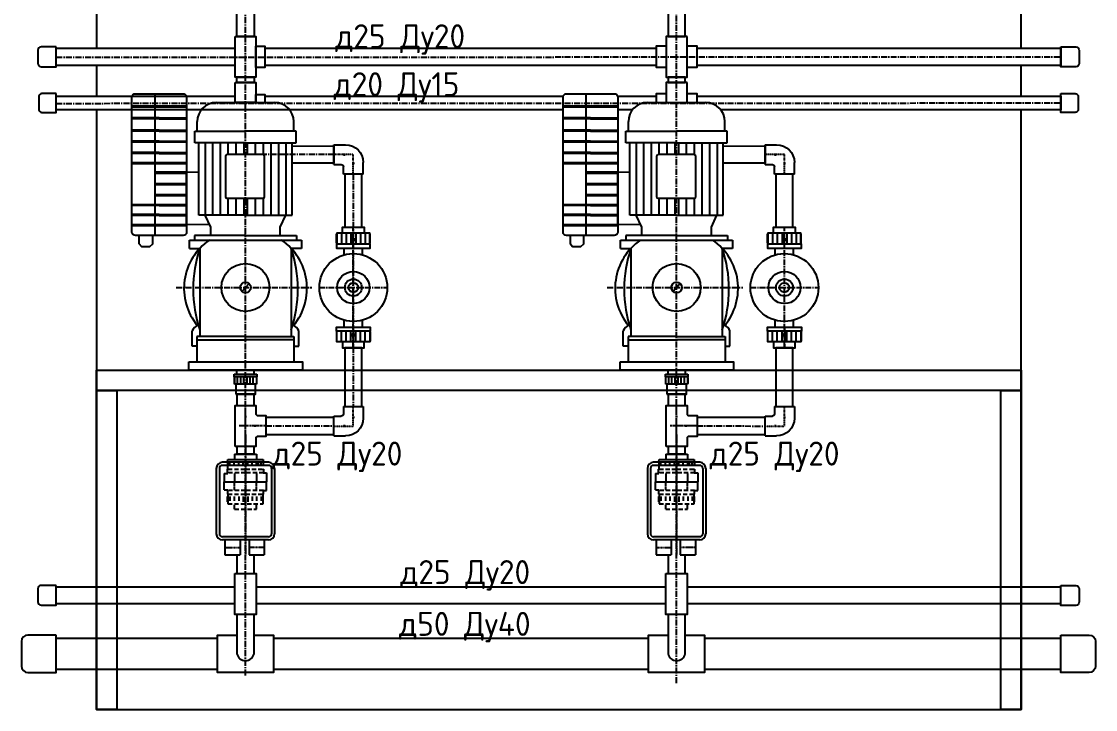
# Model space of a CAD drawing. Header units: millimetres. Extents: x -5247 to 64230, y -16204 to 29599.
# Drawn here: x 18480 to 20048, y 6504 to 7508 of the extents above; entities that cross this region are included whole.
import ezdxf

# ---------------------------------------------------------------- set-up
doc = ezdxf.new("R2010")
doc.units = ezdxf.units.MM
doc.linetypes.add('MITTE', pattern=[2, 1.25, -0.25, 0.25, -0.25])
doc.linetypes.add('VERDECKT', pattern=[0.375, 0.25, -0.125])
for name, color, linetype in [('KÖRPERKANTE', 7, 'Continuous'), ('Mitte', 6, 'MITTE'), ('VERDECKT', 140, 'VERDECKT'), ('насос', 7, 'Continuous'), ('система', 1, 'Continuous')]:
    doc.layers.add(name, color=color, linetype=linetype)
doc.styles.add('гостб', font='', dxfattribs={"height": 2.5})
doc.styles.get('гостб').set_extended_font_data('GOST type B')

# ---------------------------------------------------------------- blocks, each defined once
blk = doc.blocks.new('DRCKHA32')
at = {"color": 253, "linetype": 'MITTE', "ltscale": 10}
for p, q in [((0, -131.3), (0, 131.5)), ((-74, 0), (74, 0))]:
    blk.add_line(p, q, dxfattribs=at)
at = {"ltscale": 25}
for p, q in [((-36.6, 96.4), (-36.6, 116.9)), ((35.9, 94.7), (-35.9, 94.7)), ((-25.8, 116.9), (-25.8, 96.4)), ((-15.5, 116.9), (-15.5, 96.4)), ((-5.2, 116.9), (-5.2, 96.4)), ((5.2, 116.9), (5.2, 96.4)), ((15.5, 116.9), (15.5, 96.4)), ((25.8, 116.9), (25.8, 96.4)), ((36.6, 96.4), (36.6, 116.9)), ((-36.6, -96.4), (-36.6, -116.9)), ((35.9, -94.7), (-35.9, -94.7)), ((-25.8, -116.9), (-25.8, -96.4)), ((-15.5, -116.9), (-15.5, -96.4)), ((-5.2, -116.9), (-5.2, -96.4)), ((5.2, -116.9), (5.2, -96.4)), ((15.5, -116.9), (15.5, -96.4)), ((25.8, -116.9), (25.8, -96.4)), ((36.6, -96.4), (36.6, -116.9))]:
    blk.add_line(p, q, dxfattribs=at)
for p, q in [((-20, 71.2), (-20, 86.1)), ((20, 71.2), (20, 86.1)), ((-20, -85.9), (-20, -71.2)), ((20, -85.9), (20, -71.2))]:
    blk.add_line(p, q)
for points in [[(0, 86.1), (37, 86.1), (37, 94.7), (35.9, 94.7), (35.9, 118.6), (-35.9, 118.6), (-35.9, 94.7), (-37, 94.7), (-37, 86.1), (0, 86.1)], [(-23.7, 118.6), (-23.7, 131.5), (23.7, 131.5), (23.7, 118.6)], [(0, -86.1), (37, -86.1), (37, -94.7), (35.9, -94.7), (35.9, -118.6), (-35.9, -118.6), (-35.9, -94.7), (-37, -94.7), (-37, -86.1), (0, -86.1)], [(-23.7, -118.6), (-23.7, -131.5), (23.7, -131.5), (23.7, -118.6)]]:
    blk.add_lwpolyline(points, dxfattribs=at)
for radius in [74, 35, 18.5, 10.5]:
    blk.add_circle((0, 0), radius)
at = {"layer": 'Mitte', "color": 253, "ltscale": 25}
for p, q in [((0, 86.1), (0, 131.5)), ((3.4, 105.5), (-3.4, 105.5)), ((3.4, 102.5), (-3.4, 102.5)), ((0, -86.1), (0, -131.5)), ((3.4, -102.5), (-3.4, -102.5)), ((3.4, -105.5), (-3.4, -105.5))]:
    blk.add_line(p, q, dxfattribs=at)
blk = doc.blocks.new('t__dn40')
at = {"layer": 'KÖRPERKANTE', "ltscale": 25}
for p, q in [((-26, 2.9), (-26, -2.8)), ((26, 2.7), (26, -2.8)), ((3.1, -26), (-2.7, -26))]:
    blk.add_line(p, q, dxfattribs=at)
at = {"layer": 'KÖRPERKANTE', "ltscale": 25, "flags": 128}
blk.add_lwpolyline([(-57, 29.2), (57, 29.2), (57, -29.2), (32.3, -29.2), (29.2, -32.2), (29.2, -57), (-29.2, -57), (-29.2, -32.3), (-32.2, -29.2), (-57, -29.2), (-57, 29.2)], dxfattribs=at)
at = {"layer": 'Mitte', "color": 253, "ltscale": 5}
for p, q in [((-57, 0), (57, 0)), ((0, -57), (0, 17.7))]:
    blk.add_line(p, q, dxfattribs=at)
blk = doc.blocks.new('90_DN32')
for p, q in [((-45.6, 23.4), (-18.6, 23.4)), ((-45.6, -23.4), (-28.4, -23.4)), ((23.4, -45.6), (23.4, -18.6)), ((-23.4, -45.6), (-23.4, -28.4))]:
    blk.add_line(p, q)
at = {"ltscale": 25}
for p, q in [((-45.6, 23.4), (-45.6, -23.4)), ((-20.8, 2.5), (-20.8, -2.5)), ((-2.5, -20.8), (2.5, -20.8)), ((-23.4, -45.6), (23.4, -45.6))]:
    blk.add_line(p, q, dxfattribs=at)
for centre, radius in [((-18.6, -18.6), 42), ((-28.4, -28.4), 5)]:
    blk.add_arc(centre, radius, 0, 90)
at = {"layer": 'Mitte', "color": 253, "ltscale": 0.3}
for p, q in [((-45.6, 0), (0, 0)), ((0, 0), (0, -45.6))]:
    blk.add_line(p, q, dxfattribs=at)

msp = doc.modelspace()

# ---------------------------------------------------------------- linework, layer by layer
at = {"color": 5}
for p, q in [((19997.264, 7469.313), (19997.264, 7444.313)), ((19997.264, 7399.27), (19997.264, 7379.27)), ((18795.003, 6993.423), (18819.454, 6993.423)), ((19424.352, 6993.423), (19448.804, 6993.423))]:
    msp.add_line(p, q, dxfattribs=at)
for p, q in [((18675.262, 7196.033), (18675.262, 7402.968)), ((19304.612, 7196.033), (19304.612, 7402.968)), ((18641.46, 7385.742), (18721.308, 7385.087)), ((19270.809, 7385.742), (19350.658, 7385.087)), ((18641.46, 7383.85), (18721.308, 7383.195)), ((19270.809, 7383.85), (19350.658, 7383.195)), ((18641.46, 7368.482), (18721.308, 7367.828)), ((18641.46, 7366.59), (18721.308, 7365.936)), ((19270.809, 7368.482), (19350.658, 7367.828)), ((19270.809, 7366.59), (19350.658, 7365.936)), ((18641.46, 7350.497), (18721.308, 7349.843)), ((18641.46, 7348.605), (18721.308, 7347.951)), ((19270.809, 7350.497), (19350.658, 7349.843)), ((19270.809, 7348.605), (19350.658, 7347.951)), ((18641.46, 7334.51), (18721.308, 7333.856)), ((18641.46, 7332.619), (18721.308, 7331.964)), ((19270.809, 7334.51), (19350.658, 7333.856)), ((19270.809, 7332.619), (19350.658, 7331.964)), ((18641.46, 7317.858), (18721.308, 7317.204)), ((18641.46, 7315.967), (18721.308, 7315.312)), ((19270.809, 7317.858), (19350.658, 7317.204)), ((19270.809, 7315.967), (19350.658, 7315.312)), ((18641.46, 7303.167), (18721.308, 7302.513)), ((18641.46, 7301.276), (18721.308, 7300.621)), ((19270.809, 7303.167), (19350.658, 7302.513)), ((19270.809, 7301.276), (19350.658, 7300.621)), ((18675.262, 7289.056), (18721.308, 7288.679)), ((18675.262, 7287.165), (18721.308, 7286.787)), ((19304.612, 7289.056), (19350.658, 7288.679)), ((19304.612, 7287.165), (19350.658, 7286.787)), ((18675.262, 7272.2), (18721.308, 7271.823)), ((18675.262, 7270.309), (18721.308, 7269.931)), ((19304.612, 7272.2), (19350.658, 7271.823)), ((19304.612, 7270.309), (19350.658, 7269.931)), ((18675.262, 7256.001), (18721.308, 7255.623)), ((18675.262, 7254.109), (18721.308, 7253.732)), ((19304.612, 7256.001), (19350.658, 7255.623)), ((19304.612, 7254.109), (19350.658, 7253.732)), ((18641.46, 7241.92), (18721.308, 7241.265)), ((18641.46, 7240.028), (18721.308, 7239.373)), ((19270.809, 7241.92), (19350.658, 7241.265)), ((19270.809, 7240.028), (19350.658, 7239.373)), ((18641.46, 7227.396), (18721.308, 7226.741)), ((18641.46, 7225.504), (18721.308, 7224.849)), ((18641.46, 7212.508), (18721.308, 7211.853)), ((19270.809, 7227.396), (19350.658, 7226.741)), ((19270.809, 7225.504), (19350.658, 7224.849)), ((19270.809, 7212.508), (19350.658, 7211.853)), ((18641.46, 7210.616), (18721.308, 7209.961)), ((19270.809, 7210.616), (19350.658, 7209.961)), ((18725.52, 7177.195), (18725.52, 7189.181)), ((19354.87, 7177.195), (19354.87, 7189.181)), ((18736.429, 7048.551), (18736.429, 7011.332)), ((18878.027, 7048.551), (18878.027, 7011.332)), ((19365.779, 7048.551), (19365.779, 7011.332)), ((19507.377, 7048.551), (19507.377, 7011.332)), ((18777.269, 6730.081), (18799.44, 6730.081)), ((18812.489, 6730.081), (18834.66, 6730.081)), ((19406.618, 6730.081), (19428.789, 6730.081)), ((19441.839, 6730.081), (19464.01, 6730.081))]:
    msp.add_line(p, q)
at = {"color": 5, "ltscale": 25}
for p, q in [((18790.862, 6993.423), (18807.228, 6993.423)), ((18790.862, 6989.617), (18790.862, 6993.423)), ((18807.228, 6993.423), (18823.595, 6993.423)), ((18823.595, 6993.423), (18823.595, 6989.617)), ((19420.211, 6993.423), (19436.578, 6993.423)), ((19420.211, 6989.617), (19420.211, 6993.423)), ((19436.578, 6993.423), (19452.945, 6993.423)), ((19452.945, 6993.423), (19452.945, 6989.617)), ((18791.356, 6989.617), (18790.862, 6989.617)), ((18791.052, 6988.855), (18791.052, 6979.798)), ((18791.356, 6979.037), (18791.356, 6989.617)), ((18823.1, 6989.617), (18791.356, 6989.617)), ((18823.1, 6979.037), (18791.356, 6979.037)), ((18795.81, 6979.798), (18795.81, 6988.855)), ((18800.377, 6979.798), (18800.377, 6988.855)), ((18804.945, 6979.798), (18804.945, 6988.855)), ((18809.512, 6979.798), (18809.512, 6988.855)), ((18814.08, 6979.798), (18814.08, 6988.855)), ((18818.647, 6979.798), (18818.647, 6988.855)), ((18823.1, 6989.617), (18823.1, 6979.037)), ((18823.595, 6989.617), (18823.1, 6989.617)), ((18823.405, 6988.855), (18823.405, 6979.798)), ((19420.706, 6989.617), (19420.211, 6989.617)), ((19420.401, 6988.855), (19420.401, 6979.798)), ((19420.706, 6979.037), (19420.706, 6989.617)), ((19452.45, 6989.617), (19420.706, 6989.617)), ((19452.45, 6979.037), (19420.706, 6979.037)), ((19425.159, 6979.798), (19425.159, 6988.855)), ((19429.727, 6979.798), (19429.727, 6988.855)), ((19434.294, 6979.798), (19434.294, 6988.855)), ((19438.862, 6979.798), (19438.862, 6988.855)), ((19443.429, 6979.798), (19443.429, 6988.855)), ((19447.997, 6979.798), (19447.997, 6988.855)), ((19452.45, 6989.617), (19452.45, 6979.037)), ((19452.945, 6989.617), (19452.45, 6989.617)), ((19452.754, 6988.855), (19452.754, 6979.798))]:
    msp.add_line(p, q, dxfattribs=at)
at = {"color": 7, "linetype": 'MITTE'}
for p, q in [((18807.228, 6902.572), (18807.228, 6729.194)), ((19436.578, 6902.572), (19436.578, 6729.194)), ((18778.533, 6740.586), (18800.704, 6740.586)), ((18835.924, 6740.586), (18813.753, 6740.586)), ((19407.882, 6740.586), (19430.053, 6740.586)), ((19465.274, 6740.586), (19443.103, 6740.586))]:
    msp.add_line(p, q, dxfattribs=at)
at = {"color": 7}
for p, q in [((18781.186, 6865.944), (18781.621, 6869.207)), ((18820.654, 6876.663), (18793.803, 6876.663)), ((18832.836, 6869.207), (18832.836, 6860.393)), ((19410.535, 6865.944), (19410.97, 6869.207)), ((19450.004, 6876.663), (19423.152, 6876.663)), ((19462.186, 6869.207), (19462.186, 6860.393)), ((18769.094, 6856.023), (18769.094, 6760.54)), ((18840.928, 6860.457), (18773.528, 6860.457)), ((18781.186, 6865.944), (18781.186, 6860.393)), ((18833.271, 6865.944), (18833.271, 6860.393)), ((18849.797, 6856.023), (18849.797, 6760.54)), ((19398.444, 6856.023), (19398.444, 6760.54)), ((19470.278, 6860.457), (19402.878, 6860.457)), ((19410.535, 6865.944), (19410.535, 6860.393)), ((19462.621, 6865.944), (19462.621, 6860.393)), ((19479.146, 6856.023), (19479.146, 6760.54)), ((18840.928, 6756.106), (18773.528, 6756.106)), ((19470.278, 6756.106), (19402.878, 6756.106))]:
    msp.add_line(p, q, dxfattribs=at)
at = {"color": 7, "ltscale": 25}
for p, q in [((18781.621, 6869.207), (18832.836, 6869.207)), ((18791.345, 6876.663), (18823.112, 6876.663)), ((18791.345, 6876.663), (18791.345, 6869.207)), ((18823.112, 6876.663), (18823.112, 6869.207)), ((19410.97, 6869.207), (19462.186, 6869.207)), ((19420.694, 6876.663), (19452.461, 6876.663)), ((19420.694, 6876.663), (19420.694, 6869.207)), ((19452.461, 6876.663), (19452.461, 6869.207))]:
    msp.add_line(p, q, dxfattribs=at)
at = {"color": 253}
for p, q in [((18780.914, 6849.565), (18780.914, 6855.003)), ((18781.621, 6855.003), (18781.621, 6860.393)), ((18825.756, 6864.891), (18825.756, 6863.443)), ((18825.756, 6863.443), (18825.756, 6860.991)), ((18833.543, 6855.003), (18833.543, 6849.565)), ((19410.263, 6849.565), (19410.263, 6855.003)), ((19410.97, 6855.003), (19410.97, 6860.393)), ((19455.106, 6864.891), (19455.106, 6863.443)), ((19455.106, 6863.443), (19455.106, 6860.991)), ((19462.893, 6855.003), (19462.893, 6849.565)), ((18776.349, 6836.654), (18838.108, 6836.654)), ((18833.006, 6849.565), (18838.108, 6849.565)), ((19405.699, 6836.654), (19467.457, 6836.654)), ((19462.355, 6849.565), (19467.457, 6849.565)), ((18780.914, 6823.743), (18780.914, 6818.306)), ((18833.006, 6823.743), (18838.108, 6823.743)), ((18833.543, 6818.306), (18833.543, 6823.743)), ((19410.263, 6823.743), (19410.263, 6818.306)), ((19462.355, 6823.743), (19467.457, 6823.743)), ((19462.893, 6818.306), (19462.893, 6823.743)), ((18781.186, 6807.364), (18781.186, 6815.043)), ((18781.621, 6818.306), (18781.621, 6804.102)), ((18832.836, 6804.102), (18832.836, 6818.306)), ((18833.271, 6807.364), (18833.271, 6815.043)), ((19410.535, 6807.364), (19410.535, 6815.043)), ((19410.97, 6818.306), (19410.97, 6804.102)), ((19462.186, 6804.102), (19462.186, 6818.306)), ((19462.621, 6807.364), (19462.621, 6815.043))]:
    msp.add_line(p, q, dxfattribs=at)
for points in [[(19449.669, 8604.091), (18589.521, 8604.091), (18589.521, 7469.313)], [(19939.521, 7469.313), (19939.521, 8604.091)], [(18531.092, 7469.313), (18791.953, 7469.313)], [(18822.503, 7444.313), (18822.503, 7469.313)], [(18835.585, 7469.313), (19406.76, 7469.313)], [(19421.303, 7472.088), (19406.76, 7472.088), (19406.76, 7441.539), (19421.303, 7441.539)], [(19451.853, 7441.539), (19466.395, 7441.539), (19466.395, 7472.088), (19451.853, 7472.088)], [(19466.395, 7469.313), (19997.264, 7469.313)], [(18791.953, 7444.313), (18531.092, 7444.313)], [(18589.521, 7444.313), (18589.521, 7399.27)], [(19406.76, 7444.313), (18835.585, 7444.313)], [(19997.264, 7444.313), (19466.395, 7444.313)], [(19939.521, 7399.27), (19939.521, 7444.313)], [(18822.503, 7389.974), (18822.503, 7401.823), (18835.585, 7401.823), (18835.585, 7389.974)], [(19421.303, 7402.818), (19406.76, 7402.818), (19406.76, 7389.974)], [(19466.395, 7389.974), (19466.395, 7402.818), (19451.853, 7402.818)], [(18531.092, 7399.27), (18791.953, 7399.27)], [(18822.503, 7399.27), (18822.503, 7399.27)], [(18822.503, 7399.27), (18822.503, 7399.27)], [(18835.585, 7399.27), (19270.982, 7399.27)], [(19350.485, 7399.27), (19406.76, 7399.27)], [(19466.395, 7399.27), (19997.264, 7399.27)], [(19270.809, 7379.27), (18531.092, 7379.27)], [(18589.521, 7379.27), (18589.521, 6504.091), (19939.521, 6504.091), (19939.521, 7379.27)], [(19372.006, 7379.27), (19350.658, 7379.27)], [(19997.264, 7379.27), (19501.15, 7379.27)], [(18721.308, 7288.679), (18739.111, 7288.633)], [(18754.837, 7211.666), (18721.308, 7211.853), (18721.308, 7288.679)], [(19350.658, 7288.679), (19368.461, 7288.633)], [(19384.187, 7211.666), (19350.658, 7211.853), (19350.658, 7288.679)], [(18651.672, 7196.033), (18651.672, 7184.147), (18655.394, 7179.708), (18667.632, 7179.708), (18671.959, 7183.92), (18671.959, 7196.033)], [(19281.022, 7196.033), (19281.022, 7184.147), (19284.744, 7179.708), (19296.981, 7179.708), (19301.309, 7183.92), (19301.309, 7196.033)], [(18794.808, 6993.423), (18794.808, 6999.236), (18819.649, 6999.236), (18819.649, 6993.423)], [(19424.158, 6993.423), (19424.158, 6999.236), (19448.998, 6999.236), (19448.998, 6993.423)], [(18794.728, 6730.081), (18794.728, 6702.855), (18819.728, 6702.855), (18819.728, 6730.081)], [(19424.078, 6730.081), (19424.078, 6702.855), (19449.078, 6702.855), (19449.078, 6730.081)], [(18531.092, 6683.125), (18791.724, 6683.125)], [(18822.733, 6683.125), (19421.074, 6683.125)], [(19452.082, 6683.125), (19997.264, 6683.125)], [(18791.724, 6658.125), (18531.092, 6658.125)], [(19421.074, 6658.125), (18822.733, 6658.125)], [(19997.264, 6658.125), (19452.082, 6658.125)], [(18819.728, 6585.441), (18819.728, 6642.855), (18794.728, 6642.855), (18794.728, 6585.441)], [(19449.078, 6585.441), (19449.078, 6642.855), (19424.078, 6642.855), (19424.078, 6585.441)], [(18531.092, 6608.313), (18766.393, 6608.313)], [(18819.728, 6612.764), (18848.064, 6612.764), (18848.064, 6558.117), (18766.393, 6558.117), (18766.393, 6612.764), (18794.728, 6612.764)], [(18848.064, 6608.313), (19395.742, 6608.313)], [(19449.078, 6612.764), (19477.413, 6612.764), (19477.413, 6558.117), (19395.742, 6558.117), (19395.742, 6612.764), (19424.078, 6612.764)], [(19477.413, 6608.313), (19997.264, 6608.313)], [(18766.393, 6562.568), (18531.092, 6562.568)], [(19395.742, 6562.568), (18848.064, 6562.568)], [(19997.264, 6562.568), (19477.413, 6562.568)]]:
    msp.add_lwpolyline(points)
for points in [[(18794.728, 7526.739), (18819.728, 7526.739), (18819.728, 7486.631), (18794.728, 7486.631)], [(19449.078, 7526.739), (19424.078, 7526.739), (19424.078, 7486.631), (19449.078, 7486.631)], [(18791.953, 7486.631), (18822.503, 7486.631), (18822.503, 7426.996), (18791.953, 7426.996)], [(19451.853, 7486.631), (19421.303, 7486.631), (19421.303, 7426.996), (19451.853, 7426.996)], [(18822.503, 7472.559), (18835.585, 7472.559), (18835.585, 7441.068), (18822.503, 7441.068)], [(18791.953, 7419.27), (18822.503, 7419.27), (18822.503, 7389.974), (18791.953, 7389.974)], [(18794.728, 7426.996), (18819.728, 7426.996), (18819.728, 7419.27), (18794.728, 7419.27)], [(19451.853, 7419.27), (19421.303, 7419.27), (19421.303, 7389.974), (19451.853, 7389.974)], [(19449.078, 7426.996), (19424.078, 7426.996), (19424.078, 7419.27), (19449.078, 7419.27)], [(18875.346, 7301.759), (18875.346, 7326.759), (18936.35, 7326.479), (18936.35, 7301.479)], [(19504.695, 7301.759), (19504.695, 7326.759), (19565.699, 7326.479), (19565.699, 7301.479)], [(18977.154, 7285.675), (18952.154, 7285.675), (18952.154, 7208.113), (18977.154, 7208.113)], [(19606.504, 7285.675), (19581.504, 7285.675), (19581.504, 7208.113), (19606.504, 7208.113)], [(18977.154, 7031.912), (18952.154, 7031.912), (18952.154, 6946.162), (18977.154, 6946.162)], [(19606.504, 7031.912), (19581.504, 7031.912), (19581.504, 6946.162), (19606.504, 6946.162)], [(18724.717, 7011.332), (18890.416, 7011.332), (18890.416, 6999.236), (18724.717, 6999.236)], [(19354.067, 7011.332), (19519.766, 7011.332), (19519.766, 6999.236), (19354.067, 6999.236)], [(18819.836, 6964.203), (18794.836, 6964.203), (18794.728, 6947.868), (18819.728, 6947.868)], [(19449.185, 6964.203), (19424.185, 6964.203), (19424.078, 6947.868), (19449.078, 6947.868)], [(18936.35, 6905.357), (18936.35, 6930.357), (18837.046, 6930.55), (18837.046, 6905.55)], [(19565.699, 6905.357), (19565.699, 6930.357), (19466.395, 6930.55), (19466.395, 6905.55)], [(18819.728, 6888.233), (18794.728, 6888.233), (18794.728, 6876.663), (18819.728, 6876.663)], [(19449.078, 6888.233), (19424.078, 6888.233), (19424.078, 6876.663), (19449.078, 6876.663)]]:
    msp.add_lwpolyline(points, close=True)
at = {"color": 5}
for points in [[(18531.092, 7471.332), (18509.085, 7471.332, 0.41421356), (18504.085, 7466.332), (18504.085, 7447.294, 0.41421356), (18509.085, 7442.294), (18531.092, 7442.294)], [(19997.264, 7471.165), (20019.272, 7471.165, -0.41421356), (20024.272, 7466.165), (20024.272, 7447.127, -0.41421356), (20019.272, 7442.127), (19997.264, 7442.127)], [(18531.092, 7403.257), (18510.17, 7403.257, 0.41421356), (18505.417, 7398.503), (18505.417, 7380.405, 0.41421356), (18510.17, 7375.651), (18531.092, 7375.651)], [(19997.264, 7403.089), (20018.186, 7403.089, -0.41421356), (20022.939, 7398.336), (20022.939, 7380.237, -0.41421356), (20018.186, 7375.484), (19997.264, 7375.484)], [(18531.092, 6685.341), (18509.085, 6685.341, 0.41421356), (18504.085, 6680.341), (18504.085, 6661.303, 0.41421356), (18509.085, 6656.303), (18531.092, 6656.303)], [(19997.264, 6685.189), (20019.272, 6685.189, -0.41421356), (20024.272, 6680.189), (20024.272, 6661.151, -0.41421356), (20019.272, 6656.151), (19997.264, 6656.151)], [(18531.092, 6612.788), (18489.64, 6612.788, 0.41421356), (18480.222, 6603.37), (18480.222, 6567.511, 0.41421356), (18489.64, 6558.093), (18531.092, 6558.093)], [(19997.264, 6612.788), (20038.717, 6612.788, -0.41421356), (20048.134, 6603.37), (20048.134, 6567.511, -0.41421356), (20038.717, 6558.093), (19997.264, 6558.093)]]:
    msp.add_lwpolyline(points, format="xyb", close=True, dxfattribs=at)
for points in [[(18646.46, 7402.968), (18716.308, 7402.968, -0.41421356), (18721.308, 7397.968), (18721.308, 7201.033, -0.41421356), (18716.308, 7196.033), (18646.46, 7196.033, -0.41421356), (18641.46, 7201.033), (18641.46, 7397.968, -0.41421356)], [(19275.809, 7402.968), (19345.658, 7402.968, -0.41421356), (19350.658, 7397.968), (19350.658, 7201.033, -0.41421356), (19345.658, 7196.033), (19275.809, 7196.033, -0.41421356), (19270.809, 7201.033), (19270.809, 7397.968, -0.41421356)]]:
    msp.add_lwpolyline(points, format="xyb", close=True)
at = {"color": 54}
for points in [[(18589.521, 6999.236), (19939.521, 6999.236), (19939.521, 6969.518), (18589.521, 6969.518)], [(18619.24, 6969.518), (18619.24, 6504.091), (18589.521, 6504.091), (18589.521, 6969.518)], [(19939.521, 6969.518), (19939.521, 6504.091), (19909.803, 6504.091), (19909.803, 6969.518)]]:
    msp.add_lwpolyline(points, close=True, dxfattribs=at)
at = {"color": 5}
for points in [[(18792.943, 6964.203), (18821.729, 6964.203), (18821.729, 6979.037), (18792.943, 6979.037)], [(19422.292, 6964.203), (19451.078, 6964.203), (19451.078, 6979.037), (19422.292, 6979.037)]]:
    msp.add_lwpolyline(points, close=True, dxfattribs=at)
at = {"color": 0}
for points in [[(18791.724, 6702.855), (18822.733, 6702.855), (18822.733, 6642.855), (18791.724, 6642.855)], [(19421.074, 6702.855), (19452.082, 6702.855), (19452.082, 6642.855), (19421.074, 6642.855)]]:
    msp.add_lwpolyline(points, close=True, dxfattribs=at)
at = {"color": 7}
for centre, radius, start, end in [((18773.528, 6856.023), 8.868, 90, 180), ((18773.528, 6856.023), 4.434, 90, 180), ((18840.928, 6856.023), 8.868, 0, 90), ((18840.928, 6856.023), 4.434, 0, 90), ((19402.878, 6856.023), 8.868, 90, 180), ((19402.878, 6856.023), 4.434, 90, 180), ((19470.278, 6856.023), 8.868, 0, 90), ((19470.278, 6856.023), 4.434, 0, 90), ((18773.528, 6760.54), 8.868, 180, 270), ((18773.528, 6760.54), 4.434, 180, 270), ((18840.928, 6760.54), 8.868, 270, 0), ((18840.928, 6760.54), 4.434, 270, 0), ((19402.878, 6760.54), 8.868, 180, 270), ((19402.878, 6760.54), 4.434, 180, 270), ((19470.278, 6760.54), 8.868, 270, 0), ((19470.278, 6760.54), 4.434, 270, 0)]:
    msp.add_arc(centre, radius, start, end, dxfattribs=at)
for centre in [(18807.228, 6588.086), (19436.578, 6588.086)]:
    msp.add_arc(centre, 12.777, 191.95162, 348.04838)
at = {"layer": 'KÖRPERKANTE', "color": 7}
for p, q in [((18764.66, 6856.023), (18764.66, 6760.54)), ((18840.928, 6864.891), (18773.528, 6864.891)), ((18784.392, 6861.851), (18784.392, 6865.944)), ((18790.916, 6862.432), (18790.916, 6865.944)), ((18797.441, 6862.432), (18797.441, 6865.944)), ((18803.966, 6862.432), (18803.966, 6865.944)), ((18803.966, 6864.699), (18803.966, 6865.944)), ((18810.491, 6862.432), (18810.491, 6865.944)), ((18810.491, 6864.699), (18810.491, 6865.944)), ((18817.016, 6862.432), (18817.016, 6865.944)), ((18823.54, 6862.432), (18823.54, 6865.944)), ((18830.065, 6861.851), (18830.065, 6865.944)), ((18845.363, 6856.023), (18845.363, 6760.54)), ((19394.01, 6856.023), (19394.01, 6760.54)), ((19470.278, 6864.891), (19402.878, 6864.891)), ((19413.741, 6861.851), (19413.741, 6865.944)), ((19420.266, 6862.432), (19420.266, 6865.944)), ((19426.791, 6862.432), (19426.791, 6865.944)), ((19433.316, 6862.432), (19433.316, 6865.944)), ((19433.316, 6864.699), (19433.316, 6865.944)), ((19439.84, 6862.432), (19439.84, 6865.944)), ((19439.84, 6864.699), (19439.84, 6865.944)), ((19446.365, 6862.432), (19446.365, 6865.944)), ((19452.89, 6862.432), (19452.89, 6865.944)), ((19459.415, 6861.851), (19459.415, 6865.944)), ((19474.712, 6856.023), (19474.712, 6760.54)), ((18840.928, 6751.671), (18773.528, 6751.671)), ((18777.269, 6751.671), (18777.269, 6730.081)), ((18799.44, 6751.671), (18799.44, 6730.081)), ((18812.489, 6751.671), (18812.489, 6730.081)), ((18834.66, 6751.671), (18834.66, 6730.081)), ((19470.278, 6751.671), (19402.878, 6751.671)), ((19406.618, 6751.671), (19406.618, 6730.081)), ((19428.789, 6751.671), (19428.789, 6730.081)), ((19441.839, 6751.671), (19441.839, 6730.081)), ((19464.01, 6751.671), (19464.01, 6730.081))]:
    msp.add_line(p, q, dxfattribs=at)
at = {"layer": 'KÖRPERKANTE', "color": 253}
for p, q in [((18776.349, 6848.469), (18776.349, 6836.654)), ((18776.349, 6848.469), (18781.451, 6848.469)), ((18776.349, 6824.839), (18776.349, 6836.654)), ((18838.108, 6849.565), (18838.108, 6836.654)), ((18838.108, 6823.743), (18838.108, 6836.654)), ((19405.699, 6848.469), (19405.699, 6836.654)), ((19405.699, 6848.469), (19410.8, 6848.469)), ((19405.699, 6824.839), (19405.699, 6836.654)), ((19467.457, 6849.565), (19467.457, 6836.654)), ((19467.457, 6823.743), (19467.457, 6836.654)), ((18776.349, 6824.839), (18781.451, 6824.839)), ((19405.699, 6824.839), (19410.8, 6824.839))]:
    msp.add_line(p, q, dxfattribs=at)
at = {"layer": 'Mitte', "color": 253, "ltscale": 7}
for p, q in [((18807.228, 6553.75), (18807.228, 7929.638)), ((19436.578, 6542.523), (19436.578, 7921.325)), ((18531.092, 7456.207), (19997.264, 7456.813)), ((18531.092, 7388.849), (19997.264, 7389.454)), ((18936.35, 7313.979), (18800.437, 7314.042)), ((18964.654, 7285.675), (18964.654, 6946.162)), ((18705.884, 7120.071), (18903.984, 7120.071)), ((19335.233, 7120.071), (19533.334, 7120.071)), ((18837.046, 6918.05), (18936.35, 6918.05)), ((19466.395, 6918.05), (19565.699, 6917.857))]:
    msp.add_line(p, q, dxfattribs=at)
at = {"layer": 'VERDECKT', "color": 253, "ltscale": 25}
for p, q in [((18780.914, 6855.003), (18781.621, 6855.003)), ((18781.621, 6855.003), (18807.228, 6855.003)), ((18807.228, 6855.003), (18832.836, 6855.003)), ((18832.836, 6855.003), (18833.543, 6855.003)), ((19410.263, 6855.003), (19410.97, 6855.003)), ((19410.97, 6855.003), (19436.578, 6855.003)), ((19436.578, 6855.003), (19462.186, 6855.003)), ((19462.186, 6855.003), (19462.893, 6855.003)), ((18807.228, 6849.565), (18780.914, 6849.565)), ((18833.543, 6849.565), (18807.228, 6849.565)), ((19436.578, 6849.565), (19410.263, 6849.565)), ((19462.893, 6849.565), (19436.578, 6849.565)), ((18807.228, 6823.743), (18780.914, 6823.743)), ((18833.543, 6823.743), (18807.228, 6823.743)), ((19436.578, 6823.743), (19410.263, 6823.743)), ((19462.893, 6823.743), (19436.578, 6823.743)), ((18780.914, 6818.306), (18781.621, 6818.306)), ((18781.621, 6818.306), (18807.228, 6818.306)), ((18784.392, 6815.043), (18784.392, 6807.364)), ((18790.916, 6815.043), (18790.916, 6807.364)), ((18797.441, 6815.043), (18797.441, 6807.364)), ((18803.966, 6815.043), (18803.966, 6807.364)), ((18807.228, 6818.306), (18832.836, 6818.306)), ((18810.491, 6815.043), (18810.491, 6807.364)), ((18810.491, 6808.609), (18810.491, 6807.364)), ((18817.016, 6815.043), (18817.016, 6807.364)), ((18823.54, 6815.043), (18823.54, 6807.364)), ((18830.065, 6815.043), (18830.065, 6807.364)), ((18832.836, 6818.306), (18833.543, 6818.306)), ((19410.263, 6818.306), (19410.97, 6818.306)), ((19410.97, 6818.306), (19436.578, 6818.306)), ((19413.741, 6815.043), (19413.741, 6807.364)), ((19420.266, 6815.043), (19420.266, 6807.364)), ((19426.791, 6815.043), (19426.791, 6807.364)), ((19433.316, 6815.043), (19433.316, 6807.364)), ((19436.578, 6818.306), (19462.186, 6818.306)), ((19439.84, 6815.043), (19439.84, 6807.364)), ((19439.84, 6808.609), (19439.84, 6807.364)), ((19446.365, 6815.043), (19446.365, 6807.364)), ((19452.89, 6815.043), (19452.89, 6807.364)), ((19459.415, 6815.043), (19459.415, 6807.364)), ((19462.186, 6818.306), (19462.893, 6818.306)), ((18781.621, 6804.102), (18832.836, 6804.102)), ((18791.345, 6796.645), (18791.345, 6804.102)), ((18791.345, 6796.645), (18823.112, 6796.645)), ((18823.112, 6796.645), (18823.112, 6804.102)), ((19410.97, 6804.102), (19462.186, 6804.102)), ((19420.694, 6796.645), (19420.694, 6804.102)), ((19420.694, 6796.645), (19452.461, 6796.645)), ((19452.461, 6796.645), (19452.461, 6804.102))]:
    msp.add_line(p, q, dxfattribs=at)
at = {"layer": 'VERDECKT', "color": 253}
for p, q in [((18791.345, 6849.565), (18791.345, 6836.654)), ((18791.345, 6823.743), (18791.345, 6836.654)), ((18823.112, 6849.565), (18823.112, 6836.654)), ((18823.112, 6823.743), (18823.112, 6836.654)), ((19420.694, 6849.565), (19420.694, 6836.654)), ((19420.694, 6823.743), (19420.694, 6836.654)), ((19452.461, 6849.565), (19452.461, 6836.654)), ((19452.461, 6823.743), (19452.461, 6836.654))]:
    msp.add_line(p, q, dxfattribs=at)
at = {"layer": 'VERDECKT', "color": 7, "ltscale": 25}
for p, q in [((18803.966, 6808.609), (18803.966, 6807.364)), ((19433.316, 6808.609), (19433.316, 6807.364))]:
    msp.add_line(p, q, dxfattribs=at)
at = {"layer": 'насос', "color": 7, "ltscale": 100}
for p, q in [((18764.564, 7389.974), (18849.893, 7389.974)), ((18807.228, 7389.974), (18849.893, 7389.974)), ((19393.914, 7389.974), (19479.242, 7389.974)), ((19436.578, 7389.974), (19479.242, 7389.974)), ((18736.792, 7348.255), (18736.792, 7362.201)), ((18877.665, 7348.255), (18877.665, 7362.201)), ((19366.141, 7348.255), (19366.141, 7362.201)), ((19507.015, 7348.255), (19507.015, 7362.201)), ((18733.313, 7348.255), (18807.228, 7348.255)), ((18733.313, 7331.259), (18733.313, 7348.255)), ((18881.144, 7348.255), (18807.228, 7348.255)), ((18881.144, 7331.259), (18881.144, 7348.255)), ((19362.662, 7348.255), (19436.578, 7348.255)), ((19362.662, 7331.259), (19362.662, 7348.255)), ((19510.494, 7348.255), (19436.578, 7348.255)), ((19510.494, 7331.259), (19510.494, 7348.255)), ((18807.228, 7331.259), (18733.313, 7331.259)), ((18739.111, 7225.804), (18739.111, 7331.645)), ((18748.195, 7331.259), (18748.195, 7225.804)), ((18759.019, 7331.259), (18759.019, 7225.804)), ((18770.27, 7331.259), (18770.27, 7225.804)), ((18781.44, 7331.259), (18781.44, 7314.042)), ((18793.037, 7331.259), (18793.037, 7314.042)), ((18804.605, 7331.259), (18804.605, 7314.042)), ((18807.228, 7331.259), (18881.144, 7331.259)), ((18809.851, 7331.259), (18809.851, 7314.042)), ((18821.42, 7331.259), (18821.42, 7314.042)), ((18833.017, 7331.259), (18833.017, 7314.042)), ((18844.186, 7331.259), (18844.186, 7225.804)), ((18855.438, 7331.259), (18855.438, 7225.804)), ((18866.261, 7331.259), (18866.261, 7225.804)), ((18875.346, 7225.804), (18875.346, 7331.645)), ((19436.578, 7331.259), (19362.662, 7331.259)), ((19368.461, 7225.804), (19368.461, 7331.645)), ((19377.545, 7331.259), (19377.545, 7225.804)), ((19388.369, 7331.259), (19388.369, 7225.804)), ((19399.62, 7331.259), (19399.62, 7225.804)), ((19410.789, 7331.259), (19410.789, 7314.042)), ((19422.386, 7331.259), (19422.386, 7314.042)), ((19433.955, 7331.259), (19433.955, 7314.042)), ((19436.578, 7331.259), (19510.494, 7331.259)), ((19439.201, 7331.259), (19439.201, 7314.042)), ((19450.77, 7331.259), (19450.77, 7314.042)), ((19462.367, 7331.259), (19462.367, 7314.042)), ((19473.536, 7331.259), (19473.536, 7225.804)), ((19484.787, 7331.259), (19484.787, 7225.804)), ((19495.611, 7331.259), (19495.611, 7225.804)), ((19504.695, 7225.804), (19504.695, 7331.645)), ((18781.44, 7250.228), (18781.44, 7225.804)), ((18793.037, 7250.228), (18793.037, 7225.804)), ((18804.605, 7250.228), (18804.605, 7225.804)), ((18809.851, 7250.228), (18809.851, 7225.804)), ((18821.42, 7250.228), (18821.42, 7225.804)), ((18833.017, 7250.228), (18833.017, 7225.804)), ((19410.789, 7250.228), (19410.789, 7225.804)), ((19422.386, 7250.228), (19422.386, 7225.804)), ((19433.955, 7250.228), (19433.955, 7225.804)), ((19439.201, 7250.228), (19439.201, 7225.804)), ((19450.77, 7250.228), (19450.77, 7225.804)), ((19462.367, 7250.228), (19462.367, 7225.804)), ((18807.228, 7225.804), (18739.111, 7225.804)), ((18756.506, 7208.008), (18748.389, 7225.804)), ((18807.228, 7225.804), (18875.346, 7225.804)), ((18857.95, 7208.008), (18866.068, 7225.804)), ((19436.578, 7225.804), (19368.461, 7225.804)), ((19385.856, 7208.008), (19377.738, 7225.804)), ((19436.578, 7225.804), (19504.695, 7225.804)), ((19487.3, 7208.008), (19495.418, 7225.804)), ((18756.506, 7196.033), (18756.506, 7208.008)), ((18857.95, 7196.033), (18857.95, 7208.008)), ((19385.856, 7196.033), (19385.856, 7208.008)), ((19487.3, 7196.033), (19487.3, 7208.008)), ((18725.52, 7189.181), (18888.937, 7189.181)), ((18807.228, 7196.033), (18732.926, 7196.033)), ((18732.926, 7196.033), (18732.926, 7189.181)), ((18807.228, 7196.033), (18881.531, 7196.033)), ((18881.531, 7196.033), (18881.531, 7189.181)), ((18888.937, 7189.181), (18888.937, 7177.195)), ((19354.87, 7189.181), (19518.286, 7189.181)), ((19436.578, 7196.033), (19362.276, 7196.033)), ((19362.276, 7196.033), (19362.276, 7189.181)), ((19436.578, 7196.033), (19510.88, 7196.033)), ((19510.88, 7196.033), (19510.88, 7189.181)), ((19518.286, 7189.181), (19518.286, 7177.195)), ((18725.52, 7177.195), (18740.539, 7177.195)), ((18740.539, 7177.195), (18740.539, 7048.376)), ((18888.937, 7177.195), (18873.918, 7177.195)), ((18873.918, 7177.195), (18873.918, 7048.376)), ((19354.87, 7177.195), (19369.888, 7177.195)), ((19369.888, 7177.195), (19369.888, 7048.376)), ((19518.286, 7177.195), (19503.267, 7177.195)), ((19503.267, 7177.195), (19503.267, 7048.376)), ((18812.373, 7125.863), (18802.083, 7114.278)), ((19441.723, 7125.863), (19431.433, 7114.278)), ((18729.454, 7034.36), (18729.454, 7056.586)), ((18885.003, 7034.36), (18885.003, 7056.586)), ((19358.803, 7034.36), (19358.803, 7056.586)), ((19514.353, 7034.36), (19514.353, 7056.586)), ((18808.048, 7048.551), (18736.429, 7048.551)), ((18736.429, 7043.492), (18808.676, 7043.492)), ((18878.027, 7043.492), (18805.78, 7043.492)), ((18806.408, 7048.551), (18878.027, 7048.551)), ((19437.398, 7048.551), (19365.779, 7048.551)), ((19365.779, 7043.492), (19438.026, 7043.492)), ((19507.377, 7043.492), (19435.13, 7043.492)), ((19435.758, 7048.551), (19507.377, 7048.551)), ((18736.429, 7034.36), (18729.454, 7034.36)), ((18878.027, 7034.36), (18885.003, 7034.36)), ((19365.779, 7034.36), (19358.803, 7034.36)), ((19507.377, 7034.36), (19514.353, 7034.36))]:
    msp.add_line(p, q, dxfattribs=at)
for points in [[(18833.102, 7314.042), (18780.209, 7314.042, 0.41421356), (18778.127, 7311.959), (18778.127, 7252.311, 0.41421356), (18780.209, 7250.228), (18833.102, 7250.228, 0.41421356), (18835.185, 7252.311), (18835.185, 7311.959, 0.41421356)], [(19462.451, 7314.042), (19409.559, 7314.042, 0.41421356), (19407.476, 7311.959), (19407.476, 7252.311, 0.41421356), (19409.559, 7250.228), (19462.451, 7250.228, 0.41421356), (19464.534, 7252.311), (19464.534, 7311.959, 0.41421356)]]:
    msp.add_lwpolyline(points, format="xyb", close=True, dxfattribs=at)
for centre, radius in [((18807.228, 7120.071), 35), ((19436.578, 7120.071), 35), ((18807.228, 7120.071), 7.747), ((19436.578, 7120.071), 7.747)]:
    msp.add_circle(centre, radius, dxfattribs=at)
for centre, radius, start, end in [((18764.564, 7362.201), 27.772, 90, 180), ((18849.893, 7362.201), 27.772, 0, 90), ((19393.914, 7362.201), 27.772, 90, 180), ((19479.242, 7362.201), 27.772, 0, 90), ((18802.724, 7118.85), 85.271, 124.432773, 219.477979), ((18811.733, 7118.85), 85.271, 320.522021, 55.567227), ((19432.074, 7118.85), 85.271, 124.432773, 219.477979), ((19441.082, 7118.85), 85.271, 320.522021, 55.567227), ((18916.716, 7117.74), 185.939, 161.351822, 198.648178), ((18697.741, 7117.74), 185.939, 341.351822, 18.648178), ((19546.065, 7117.74), 185.939, 161.351822, 198.648178), ((19327.09, 7117.74), 185.939, 341.351822, 18.648178), ((18741.182, 7053.203), 12.206, 105.367739, 163.912406), ((18873.275, 7053.203), 12.206, 16.087594, 74.632261), ((19370.532, 7053.203), 12.206, 105.367739, 163.912406), ((19502.624, 7053.203), 12.206, 16.087594, 74.632261)]:
    msp.add_arc(centre, radius, start, end, dxfattribs=at)

# ---------------------------------------------------------------- block references
for name, p, xscale, yscale, zscale, rotation in [('90_DN32', (18964.654, 7313.979), -0.6207088643287834, 0.6207088643287834, 0.6207088643287834, 270), ('90_DN32', (19594.004, 7313.979), -0.6207088643287834, 0.6207088643287834, 0.6207088643287834, 270), ('t__dn40', (18807.228, 6918.05), 0.523114402077786, 0.523114402077786, 0.523114402077786, 89.99999999999999), ('90_DN32', (18964.654, 6917.857), -0.6207088643287834, 0.6207088643287834, 0.6207088643287834, 180), ('t__dn40', (19436.578, 6918.05), 0.523114402077786, 0.523114402077786, 0.523114402077786, 89.99999999999999), ('90_DN32', (19594.004, 6917.857), -0.6207088643287834, 0.6207088643287834, 0.6207088643287834, 180)]:
    msp.add_blockref(name, p, dxfattribs=dict(xscale=xscale, yscale=yscale, zscale=zscale, rotation=rotation))
at = {"xscale": 0.6699649187319847, "yscale": 0.6699649187319847, "zscale": 0.6699649187319847}
for p in [(18964.654, 7120.012), (19594.004, 7120.012)]:
    msp.add_blockref('DRCKHA32', p, dxfattribs=at)

# ---------------------------------------------------------------- texts
at = {"layer": 'система', "color": 7, "style": 'гостб'}
for s, p in [('д25 Ду20', (18938.168, 7469.313)), ('д20 Ду15', (18935.816, 7399.27)), ('д25 Ду20', (18846.554, 6860.158)), ('д25 Ду20', (19484.707, 6860.158)), ('д25 Ду20', (19033.059, 6687.197)), ('д50 Ду40', (19031.387, 6611.633))]:
    msp.add_text(s, height=35, dxfattribs=at).set_placement(p)

doc.saveas('drawing.dxf')
